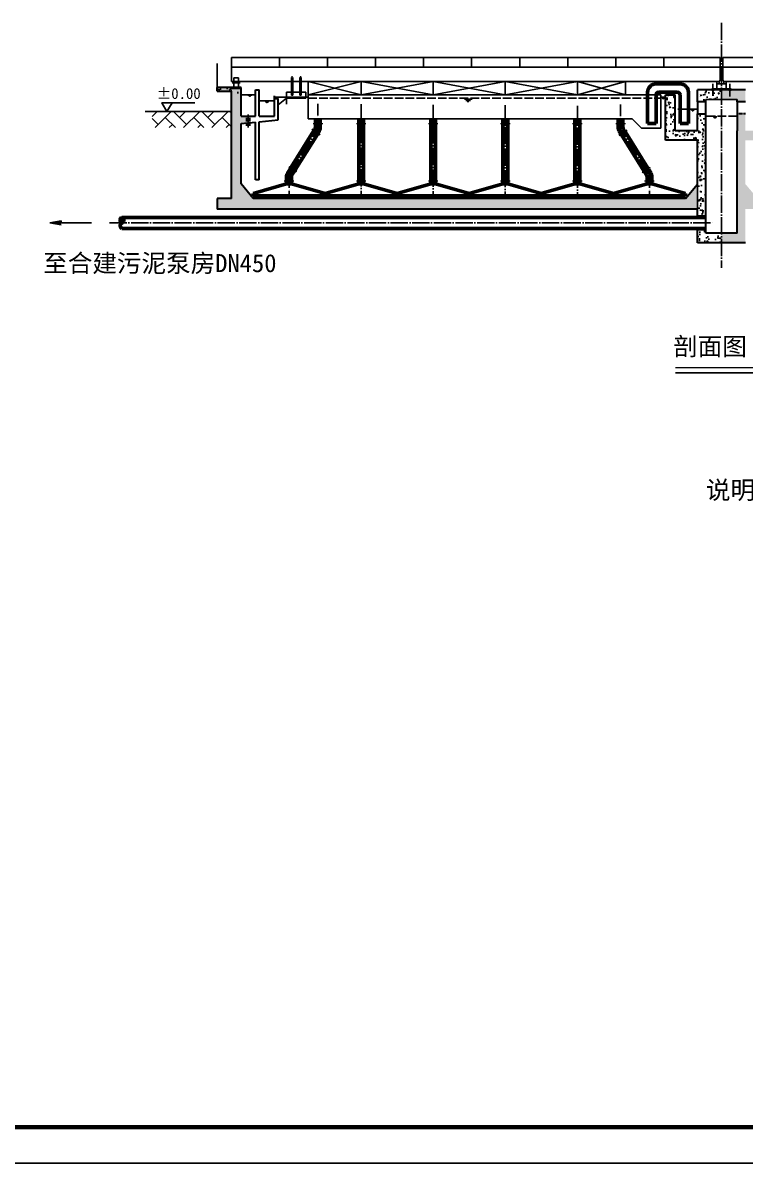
# Model space of a CAD drawing. Header units: millimetres. Extents: x 86531 to 531544, y 38321 to 278850.
# Drawn here: x 147402 to 177472, y 54923 to 102436 of the extents above; entities that cross this region are included whole.
import ezdxf

# ---------------------------------------------------------------- set-up
doc = ezdxf.new("R2010")
doc.units = ezdxf.units.MM
doc.linetypes.add('ACAD_ISO02W100', pattern=[15, 12, -3])
doc.linetypes.add('ACAD_ISO04W100', pattern=[30, 24, -3, 0, -3])
for name, color, linetype, lineweight in [('tukuang', 7, 'Continuous', 60), ('墙体', 7, 'Continuous', 30), ('墙体虚线', 7, 'ACAD_ISO02W100', 30), ('管线', 3, 'Continuous', 50), ('管线虚线', 3, 'ACAD_ISO02W100', 50)]:
    doc.layers.add(name, color=color, linetype=linetype, lineweight=lineweight)
for name, color, linetype in [('中心线', 1, 'ACAD_ISO04W100'), ('细实线', 7, 'Continuous'), ('虚线', 5, 'ACAD_ISO02W100'), ('辅助线', 5, 'Continuous')]:
    doc.layers.add(name, color=color, linetype=linetype)
doc.styles.get("Standard").update_dxf_attribs({"font": 'txt', "bigfont": 'gbcbig.shx'})
pattern_1 = [(130, (257360.36, 68871.7), (-546.554, -47.8173), [57.15, -628.65]), (185, (257360.36, 68871.7), (105.7285, 573.17), [45.72, -502.92]), (79.549, (257314.8, 68867.7), (-440.8275, 525.35), [48.57, -534.27]), (133.8158, (257360.36, 69024.1), (-813.237, -126.127), [85.725, -942.975]), (83.3644, (257292.6, 69013.6), (-712.2127, 742.2767), [72.855, -801.405]), (188.816, (257360.4, 69024.1), (-712.214, 742.2754), [68.58, -754.38]), (159, (257284.16, 68986), (-454.8446, -306.7966), [57.15, -628.65]), (214, (257284.16, 68986), (-185.406, 552.564), [45.72, -502.92]), (108.5486, (257246.26, 68960.43), (-640.2495, 245.7686), [48.57, -534.27]), (142.5, (257360.36, 68871.7), (-9.2658, 253.6651), [0, -496.824, 0, -510.54, 0, -504.825]), (172.5, (257360.36, 68871.7), (-200.459, 300.5417), [0, -291.084, 0, -485.394, 0, -192.405]), (212.5, (257530.29, 68871.7), (-406.7718, -17.18623), [0, -190.5, 0, -594.36, 0, -788.67]), (222.5, (257606.5, 68871.7), (-444.3875, 76.2795), [0, -247.65, 0, -394.716, 0, -560.07])]
pattern_2 = [(50, (40548.95, 89370.1), (546.554, -47.8173), [57.15, -628.65]), (355, (40548.95, 89370.1), (-105.7285, 573.17), [45.72, -502.92]), (100.451, (40594.5, 89366.1), (440.8275, 525.35), [48.57, -534.27]), (46.1842, (40548.95, 89522.5), (813.237, -126.127), [85.725, -942.975]), (96.6356, (40616.7, 89512), (712.2127, 742.2767), [72.855, -801.405]), (351.184, (40548.95, 89522.5), (712.214, 742.2754), [68.58, -754.38]), (21, (40625.15, 89484.4), (454.8446, -306.7966), [57.15, -628.65]), (326, (40625.15, 89484.4), (185.406, 552.5639), [45.72, -502.92]), (71.4514, (40663.06, 89458.84), (640.2495, 245.7686), [48.57, -534.27]), (37.5, (40548.95, 89370.1), (9.2658, 253.66512), [0, -496.824, 0, -510.54, 0, -504.825]), (7.5, (40548.95, 89370.1), (200.459, 300.54172), [0, -291.084, 0, -485.394, 0, -192.405]), (327.5, (40379.03, 89370.1), (406.77179, -17.18623), [0, -190.5, 0, -594.36, 0, -788.67]), (317.5, (40302.83, 89370.1), (444.38754, 76.2795), [0, -247.65, 0, -394.716, 0, -560.07])]

msp = doc.modelspace()

# ---------------------------------------------------------------- hatches: boundary and pattern name
h = msp.add_hatch()
h.set_pattern_fill('AR-CONC', color=256, scale=3, style=0)
h.set_pattern_definition(pattern_2)
h.paths.add_polyline_path([(175835.23077, 98641.69514), (175485.23077, 98641.69514), (175485.23077, 97941.69514), (174560.23077, 97941.69514), (174560.23077, 99441.69514), (174160.23077, 99441.69514), (174160.23077, 97541.69514), (175485.23077, 97541.69514), (175485.23077, 95712.55704), (175485.23077, 94671.69514), (175485.23077, 94346.69514), (175835.23077, 94346.69514)])
h.paths.add_polyline_path([(175835.23077, 99241.69514), (176485.23077, 99241.69514), (176485.23077, 99641.69514), (176180.23077, 99641.69514), (176180.23077, 99626.69514), (176080.23077, 99626.69514), (176080.23077, 99641.69514), (175485.23077, 99641.69514), (175485.23077, 99141.69514), (175835.23077, 99141.69514)])
h.paths.add_polyline_path([(175485.23077, 93271.69514), (176485.23077, 93271.69514), (176485.23077, 93671.69514), (175835.23077, 93671.69514), (175835.23077, 93846.69514), (175485.23077, 93846.69514)])
h = msp.add_hatch()
h.set_pattern_fill('AR-CONC', color=256, scale=3, style=0)
h.set_pattern_definition(pattern_2)
h.paths.add_polyline_path([(177485.23077, 95712.55704), (177485.23077, 97541.69514), (178810.23077, 97541.69514), (178810.23077, 99441.69514), (178410.23077, 99441.69514), (178410.23077, 97941.69514), (177485.23077, 97941.69514), (177485.23077, 98641.69514), (177135.23077, 98641.69514), (177135.23077, 97941.69514), (177135.23077, 93671.69514), (176485.23077, 93671.69514), (176485.23077, 93271.69514), (177485.23077, 93271.69514), (177485.23077, 94671.69514), (197485.23077, 94671.69514), (197485.23077, 95121.69514), (196885.23077, 95121.69514), (196885.23077, 95871.69514), (198635.23077, 95871.69514), (198635.23077, 98741.69514), (198385.23077, 98741.69514), (198385.23077, 96121.69514), (196885.23077, 96121.69514), (196885.23077, 96564.05087), (196485.23077, 96797.03685), (196485.23077, 95721.66612), (195985.23077, 95121.69514), (177985.23077, 95121.69514)])
h.paths.add_polyline_path([(177485.23077, 99641.69514), (176890.23077, 99641.69514), (176890.23077, 99626.69514), (176790.23077, 99626.69514), (176790.23077, 99641.69514), (176485.23077, 99641.69514), (176485.23077, 99241.69514), (177135.23077, 99241.69514), (177135.23077, 99141.69514), (177485.23077, 99141.69514)])
h.paths.add_polyline_path([(196885.23077, 99641.69514), (197485.23077, 99641.69514), (197485.23077, 99741.69514), (196885.23077, 99741.69514), (196885.23077, 99711.69514), (196485.23077, 99711.69514), (196485.23077, 98541.69514), (196210.23077, 98541.69514), (196210.23077, 98268.30804), (196485.23077, 98241.69514), (196485.23077, 97086.35343), (196733.58614, 96941.69514), (196885.23077, 96941.69514)])
h.paths.add_polyline_path([(196885.23077, 99741.69514), (196485.23077, 99741.69514), (196485.23077, 99711.69514), (196885.23077, 99711.69514)])
h.paths.add_polyline_path([(196160.23077, 98541.69514), (195885.23077, 98541.69514), (195885.23077, 99641.69514), (195735.23077, 99641.69514), (195735.23077, 98541.69514), (195085.23077, 98541.69514), (195085.23077, 99281.69514), (194935.23077, 99281.69514), (194935.23077, 98391.69514), (195735.23077, 98314.27579), (195735.23077, 97494.27047), (195885.23077, 97406.90074), (195885.23077, 98299.75966), (196160.23077, 98273.14675)])
h.paths.add_polyline_path([(195885.23077, 96941.69514), (195735.23077, 96941.69514), (195735.23077, 95891.69514), (195885.23077, 95891.69514)], flags=17)
h.paths.add_polyline_path([(195885.23077, 97175.44747), (195735.23077, 97262.81721), (195735.23077, 96941.69514), (195885.23077, 96941.69514)], flags=17)
h = msp.add_hatch()
h.set_pattern_fill('AR-HBONE', color=256, scale=104.47541, style=0)
h.set_pattern_definition([(45, (146831.46, 48847.74), (5e-14, 591.002), [1253.705, -417.902]), (135, (147126.96, 49143.24), (5e-14, 591.002), [1253.705, -417.902])])
h.paths.add_polyline_path([(156086.06549, 98728.1959), (152783.26105, 98728.1959), (152783.26105, 98068.67714), (156086.06549, 98068.67714)])
at = {"layer": '墙体'}
h = msp.add_hatch(dxfattribs=at)
h.set_pattern_fill('AR-CONC', color=256, scale=3, style=0)
h.set_pattern_definition(pattern_1)
h.paths.add_polyline_path([(155485.23077, 99741.69514), (156085.23077, 99741.69514), (156085.23077, 99711.69514), (156485.23077, 99711.69514), (156485.23077, 99471.69514), (156085.23077, 99471.69514), (156085.23077, 99591.69514), (155485.23077, 99591.69514)])
at = {"layer": '墙体', "lineweight": -3}
h = msp.add_hatch(dxfattribs=at)
h.set_pattern_fill('AR-CONC', color=256, scale=3, style=0)
h.set_pattern_definition([(130, (257360.36, 89370.1), (-546.554, -47.8173), [57.15, -628.65]), (185, (257360.36, 89370.1), (105.7285, 573.17), [45.72, -502.92]), (79.549, (257314.8, 89366.1), (-440.8275, 525.35), [48.57, -534.27]), (133.8158, (257360.36, 89522.5), (-813.237, -126.127), [85.725, -942.975]), (83.3644, (257292.6, 89512), (-712.213, 742.2767), [72.855, -801.405]), (188.816, (257360.4, 89522.5), (-712.214, 742.2754), [68.58, -754.38]), (159, (257284.16, 89484.4), (-454.8446, -306.7966), [57.15, -628.65]), (214, (257284.16, 89484.4), (-185.406, 552.564), [45.72, -502.92]), (108.5486, (257246.26, 89458.84), (-640.2495, 245.7686), [48.57, -534.27]), (142.5, (257360.36, 89370.1), (-9.2658, 253.6651), [0, -496.824, 0, -510.54, 0, -504.825]), (172.5, (257360.36, 89370.1), (-200.459, 300.5417), [0, -291.084, 0, -485.394, 0, -192.405]), (212.5, (257530.29, 89370.1), (-406.7718, -17.18623), [0, -190.5, 0, -594.36, 0, -788.67]), (222.5, (257606.5, 89370.1), (-444.3875, 76.2795), [0, -247.65, 0, -394.716, 0, -560.07])])
h.paths.add_polyline_path([(155485.23077, 95121.69514), (156085.23077, 95121.69514), (156085.23077, 99591.69514), (155485.23077, 99591.69514), (155485.23077, 99741.69514), (156085.23077, 99741.69514), (156085.23077, 99711.69514), (156485.23077, 99711.69514), (156485.23077, 98541.69514), (156760.23077, 98541.69514), (156760.23077, 98268.30804), (156485.23077, 98241.69514), (156485.23077, 95721.66612), (156985.23077, 95121.69514), (174985.23077, 95121.69514), (175485.23077, 95712.55704), (175485.23077, 94671.69514), (155485.23077, 94671.69514)])
at = {"layer": '墙体'}
h = msp.add_hatch(dxfattribs=at)
h.set_pattern_fill('AR-CONC', color=256, scale=3, style=0)
h.set_pattern_definition(pattern_1)
h.paths.add_polyline_path([(156085.23077, 99741.69514), (156485.23077, 99741.69514), (156485.23077, 99711.69514), (156085.23077, 99711.69514)])

# ---------------------------------------------------------------- linework, layer by layer
for p, q in [((155485.23077, 99741.69514), (155485.23077, 100741.69514)), ((176435.23077, 100991.69514), (176435.23077, 100041.69514)), ((176535.23077, 100991.69514), (176535.23077, 100041.69514)), ((158585.23077, 99416.69514), (158585.23077, 99991.69514)), ((158635.23077, 99416.69514), (158635.23077, 99991.69514)), ((158935.23077, 99416.69514), (158935.23077, 99991.69514)), ((158985.23077, 99416.69514), (158985.23077, 99991.69514)), ((159285.23077, 98441.69514), (159285.23077, 99991.69514)), ((156485.23077, 99441.69514), (157085.23077, 99441.69514)), ((156769.18961, 99418.71042), (156930.20861, 99418.71042)), ((156803.69368, 99395.72563), (156900.30501, 99395.72563)), ((156835.89746, 99372.74091), (156872.70183, 99372.74091)), ((157885.23077, 99341.69514), (159285.23077, 99341.69514)), ((159185.23077, 99541.69514), (158385.23077, 99541.69514)), ((158385.23077, 99541.69514), (158385.23077, 99291.69514)), ((158385.23077, 99541.69514), (158385.23077, 99041.69514)), ((158635.23077, 99416.69514), (158585.23077, 99416.69514)), ((158985.23077, 99416.69514), (158935.23077, 99416.69514)), ((159185.23077, 99291.69514), (159185.23077, 99541.69514)), ((173960.23077, 99441.69514), (159285.23077, 99441.69514)), ((173960.23077, 98041.69514), (173960.23077, 99441.69514)), ((173960.23077, 99341.69514), (174160.23077, 99341.69514)), ((174144.38404, 99318.71042), (173983.36504, 99318.71042)), ((153612.44071, 99104.50693), (154558.59274, 99104.50693)), ((157235.23077, 99181.69514), (157885.23077, 99181.69514)), ((157644.38404, 99158.71042), (157483.36504, 99158.71042)), ((157609.87997, 99135.72563), (157513.26864, 99135.72563)), ((157577.67619, 99112.74091), (157540.87182, 99112.74091)), ((158385.23077, 99291.69514), (158035.23077, 99016.69514)), ((158385.23077, 99291.69514), (159185.23077, 99291.69514)), ((166106.63695, 99251.54455), (165784.59895, 99251.54455)), ((166037.62881, 99205.57497), (165844.40615, 99205.57497)), ((165973.22126, 99159.60553), (165899.61252, 99159.60553)), ((174109.87997, 99295.72563), (174013.26864, 99295.72563)), ((174077.67619, 99272.74091), (174040.87182, 99272.74091)), ((175835.23077, 99241.69514), (177135.23077, 99241.69514)), ((156085.23077, 98741.69514), (152499.01603, 98741.69514)), ((172765.98239, 98441.69514), (159285.23077, 98441.69514)), ((173160.23077, 98041.69514), (172765.98239, 98441.69514)), ((175374.10157, 98818.71042), (175213.08257, 98818.71042)), ((175339.5975, 98795.72563), (175242.98617, 98795.72563)), ((175307.39372, 98772.74091), (175270.58935, 98772.74091)), ((176298.303, 98518.71042), (176137.28399, 98518.71042)), ((176263.79892, 98495.72563), (176167.1876, 98495.72563)), ((176231.59515, 98472.74091), (176194.79078, 98472.74091)), ((173960.23077, 98041.69514), (173160.23077, 98041.69514)), ((175485.23077, 95712.55704), (175485.23077, 94671.69514)), ((179284.3924, 87847.13588), (174569.8327, 87847.13588)), ((212680.83931, 54922.57229), (86530.83931, 54922.57229))]:
    msp.add_line(p, q)
at = {"lineweight": -3}
msp.add_line((196885.23077, 99991.69514), (176585.23077, 99991.69514), dxfattribs=at)
at = {"const_width": 10}
for points in [[(158605.23077, 99511.69514, 1), (158615.23077, 99511.69514, 1)], [(158605.23077, 99451.69514, 1), (158615.23077, 99451.69514, 1)], [(158955.23077, 99511.69514, 1), (158965.23077, 99511.69514, 1)], [(158955.23077, 99451.69514, 1), (158965.23077, 99451.69514, 1)]]:
    msp.add_lwpolyline(points, format="xyb", close=True, dxfattribs=at)
msp.add_lwpolyline([(153402.97122, 98741.69514), (153612.44071, 99104.50693), (153193.50174, 99104.50693)], close=True)
at = {"const_width": 52.2377}
msp.add_lwpolyline([(179284.3924, 88063.35446), (174569.8327, 88063.35446)], dxfattribs=at)
at = {"layer": 'Defpoints'}
for p, q in [((159285.23077, 99991.69514), (161485.23077, 99441.69514)), ((159285.23077, 99441.69514), (161485.23077, 99991.69514)), ((161485.23077, 99991.69514), (161485.23077, 99441.69514)), ((161485.23077, 99441.69514), (164485.23077, 99991.69514)), ((161485.23077, 99991.69514), (164485.23077, 99441.69514)), ((164485.23077, 99991.69514), (164485.23077, 99441.69514)), ((164485.23077, 99991.69514), (167485.23077, 99441.69514)), ((164485.23077, 99441.69514), (167485.23077, 99991.69514)), ((167485.23077, 99991.69514), (167485.23077, 99441.69514)), ((167485.23077, 99441.69514), (170485.23077, 99991.69514)), ((167485.23077, 99991.69514), (170485.23077, 99441.69514)), ((170485.23077, 99991.69514), (170485.23077, 99441.69514)), ((170485.23077, 99991.69514), (172485.23077, 99441.69514)), ((170485.23077, 99441.69514), (172485.23077, 99991.69514)), ((172485.23077, 99991.69514), (172485.23077, 99441.69514))]:
    msp.add_line(p, q, dxfattribs=at)
at = {"layer": 'tukuang'}
msp.add_line((211180.83931, 56422.57229), (90280.83931, 56422.57229), dxfattribs=at)
at = {"layer": '中心线', "ltscale": 30}
for p, q in [((176485.23077, 102436.02575), (176485.23077, 92232.47838)), ((161485.23077, 99039.68663), (161485.23077, 95121.69514)), ((164485.23077, 99024.58763), (164485.23077, 95121.69514)), ((167485.23077, 99002.39637), (167485.23077, 95121.69514)), ((170485.23077, 98978.66067), (170485.23077, 95121.69514)), ((158515.63111, 96141.65606), (159654.83043, 97964.37498)), ((173454.83043, 96141.65606), (172315.63111, 97964.37498)), ((151009.61824, 94096.69514), (176128.41388, 94096.69514))]:
    msp.add_line(p, q, dxfattribs=at)
at = {"layer": '中心线', "ltscale": 10}
for p, q in [((156113.41912, 99941.69514), (156446.19637, 99941.69514)), ((176130.23077, 99893.25312), (176130.23077, 99400.14553)), ((176840.23077, 99893.25312), (176840.23077, 99368.12563)), ((156785.23077, 98614.83903), (156785.23077, 98073.97629))]:
    msp.add_line(p, q, dxfattribs=at)
at = {"layer": '中心线'}
msp.add_line((158985.23077, 99416.69514), (158985.23077, 99416.69514), dxfattribs=at)
at = {"layer": '中心线', "ltscale": 20}
for p, q in [((159685.23077, 99060.3944), (159685.23077, 98070.37476)), ((172285.23077, 99026.35561), (172285.23077, 98070.37476)), ((158485.23077, 96035.65627), (158485.23077, 95121.69514)), ((173485.23077, 96035.65627), (173485.23077, 95121.69514))]:
    msp.add_line(p, q, dxfattribs=at)
at = {"layer": '中心线', "ltscale": 10}
for centre, start, end in [((159485.23077, 98070.37476), 327.994616792, 0), ((172485.23077, 98070.37476), 180, 212.005383208), ((158685.23077, 96035.65627), 147.994616792, 180), ((173285.23077, 96035.65627), 0, 32.005383208)]:
    msp.add_arc(centre, 200, start, end, dxfattribs=at)
at = {"layer": '墙体', "lineweight": -3}
for p, q in [((176435.23077, 100991.69514), (156085.23077, 100991.69514)), ((156085.23077, 99991.69514), (156085.23077, 100991.69514)), ((158085.23077, 100591.69514), (158085.23077, 100991.69514)), ((160085.23077, 100591.69514), (160085.23077, 100991.69514)), ((162085.23077, 100591.69514), (162085.23077, 100991.69514)), ((164085.23077, 100591.69514), (164085.23077, 100991.69514)), ((166085.23077, 100591.69514), (166085.23077, 100991.69514)), ((166085.23077, 100591.69514), (166085.23077, 100991.69514)), ((168085.23077, 100591.69514), (168085.23077, 100991.69514)), ((170085.23077, 100591.69514), (170085.23077, 100991.69514)), ((172085.23077, 100591.69514), (172085.23077, 100991.69514)), ((174085.23077, 100591.69514), (174085.23077, 100991.69514)), ((196885.23077, 100991.69514), (176535.23077, 100991.69514)), ((176435.23077, 100591.69514), (156085.23077, 100591.69514)), ((196885.23077, 100591.69514), (176535.23077, 100591.69514)), ((176385.23077, 99991.69514), (156085.23077, 99991.69514)), ((176285.23077, 99991.69514), (176285.23077, 99641.69514)), ((176685.23077, 99891.69514), (176285.23077, 99891.69514)), ((176385.23077, 99991.69514), (176435.23077, 100041.69514)), ((176385.23077, 99991.69514), (176385.23077, 99891.69514)), ((176535.23077, 100041.69514), (176585.23077, 99991.69514)), ((176585.23077, 99991.69514), (176585.23077, 99891.69514)), ((176685.23077, 99991.69514), (176685.23077, 99641.69514)), ((176080.23077, 99691.69514), (176080.23077, 99626.69514)), ((176890.23077, 99691.69514), (176080.23077, 99691.69514)), ((176180.23077, 99626.69514), (176080.23077, 99626.69514)), ((176180.23077, 99641.69514), (176180.23077, 99626.69514)), ((176790.23077, 99641.69514), (176790.23077, 99626.69514)), ((176890.23077, 99626.69514), (176790.23077, 99626.69514)), ((176890.23077, 99691.69514), (176890.23077, 99626.69514))]:
    msp.add_line(p, q, dxfattribs=at)
at = {"layer": '墙体'}
for p, q in [((155485.23077, 99591.69514), (155485.23077, 99741.69514)), ((156485.23077, 99741.69514), (155485.23077, 99741.69514)), ((155485.23077, 99591.69514), (156085.23077, 99591.69514)), ((156085.23077, 99711.69514), (156085.23077, 99741.69514)), ((156085.23077, 99711.69514), (156485.23077, 99711.69514)), ((156085.23077, 95121.69514), (156085.23077, 99591.69514)), ((156485.23077, 98541.69514), (156485.23077, 99741.69514)), ((157085.23077, 99641.69514), (157235.23077, 99641.69514)), ((157085.23077, 98541.69514), (157085.23077, 99641.69514)), ((157235.23077, 98541.69514), (157235.23077, 99641.69514)), ((157885.23077, 98541.69514), (157885.23077, 99387.69514)), ((174160.23077, 99441.69514), (174560.23077, 99441.69514)), ((174160.23077, 97541.69514), (174160.23077, 99441.69514)), ((174560.23077, 97941.69514), (174560.23077, 99441.69514)), ((175485.23077, 99141.69514), (175485.23077, 99641.69514)), ((177485.23077, 99641.69514), (175485.23077, 99641.69514)), ((157885.23077, 99281.69514), (158035.23077, 99281.69514)), ((158035.23077, 98391.69514), (158035.23077, 99281.69514)), ((175835.23077, 99141.69514), (175485.23077, 99141.69514)), ((175485.23077, 99141.69514), (175485.23077, 98641.69514)), ((175835.23077, 99141.69514), (175835.23077, 99241.69514)), ((175835.23077, 98641.69514), (175835.23077, 99141.69514)), ((177135.23077, 99141.69514), (177135.23077, 99241.69514)), ((177485.23077, 99141.69514), (177135.23077, 99141.69514)), ((177135.23077, 99141.69514), (177135.23077, 98641.69514)), ((156485.23077, 98541.69514), (157085.23077, 98541.69514)), ((157235.23077, 98541.69514), (157885.23077, 98541.69514)), ((157235.23077, 98314.27579), (158035.23077, 98391.69514)), ((175485.23077, 97941.69514), (175485.23077, 98641.69514)), ((175485.23077, 98641.69514), (175835.23077, 98641.69514)), ((175835.23077, 93671.69514), (175835.23077, 98641.69514)), ((177135.23077, 98641.69514), (177135.23077, 97941.69514)), ((156485.23077, 98241.69514), (156760.23077, 98268.30804)), ((156485.23077, 95721.66612), (156485.23077, 98241.69514)), ((156810.23077, 98273.14675), (157085.23077, 98299.75966)), ((157085.23077, 95891.69514), (157085.23077, 98299.75966)), ((157235.23077, 95891.69514), (157235.23077, 98314.27579)), ((175485.23077, 97941.69514), (174560.23077, 97941.69514)), ((177135.23077, 93671.69514), (177135.23077, 97941.69514)), ((175485.23077, 97541.69514), (174160.23077, 97541.69514)), ((175485.23077, 95712.55704), (175485.23077, 97541.69514)), ((156985.23077, 95121.69514), (156485.23077, 95721.66612)), ((157235.23077, 95891.69514), (157085.23077, 95891.69514)), ((174985.23077, 95121.69514), (175485.23077, 95712.55704)), ((156085.23077, 95121.69514), (155485.23077, 95121.69514)), ((155485.23077, 95121.69514), (155485.23077, 94671.69514)), ((174985.23077, 95121.69514), (156985.23077, 95121.69514)), ((175485.23077, 94671.69514), (155485.23077, 94671.69514)), ((175485.23077, 94321.69514), (175485.23077, 94671.69514)), ((175485.23077, 93271.69514), (175485.23077, 93871.69514)), ((177135.23077, 93671.69514), (175835.23077, 93671.69514)), ((177485.23077, 93271.69514), (175485.23077, 93271.69514))]:
    msp.add_line(p, q, dxfattribs=at)
at = {"layer": '墙体虚线'}
msp.add_line((177485.23077, 98641.69514), (177135.23077, 98641.69514), dxfattribs=at)
at = {"layer": '管线'}
for p, q in [((173760.23077, 99891.69514), (174760.23077, 99891.69514)), ((173410.23077, 98241.69514), (173410.23077, 99541.69514)), ((173760.23077, 98241.69514), (173760.23077, 99441.69514)), ((173860.23077, 99541.69514), (174660.23077, 99541.69514)), ((174760.23077, 98241.69514), (174760.23077, 99441.69514)), ((175110.23077, 98241.69514), (175110.23077, 99541.69514)), ((159585.23077, 98441.69514), (159585.23077, 98256.03495)), ((159785.23077, 98441.69514), (159785.23077, 98256.03495)), ((161385.23077, 98441.69514), (161385.23077, 98256.03495)), ((161585.23077, 98441.69514), (161585.23077, 98256.03495)), ((164385.23077, 98441.69514), (164385.23077, 98256.03495)), ((164585.23077, 98441.69514), (164585.23077, 98256.03495)), ((167385.23077, 98441.69514), (167385.23077, 98256.03495)), ((167585.23077, 98441.69514), (167585.23077, 98256.03495)), ((170385.23077, 98441.69514), (170385.23077, 98256.03495)), ((170585.23077, 98441.69514), (170585.23077, 98256.03495)), ((172185.23077, 98441.69514), (172185.23077, 98256.03495)), ((172385.23077, 98441.69514), (172385.23077, 98256.03495)), ((156760.23077, 98268.30804), (156760.23077, 98141.69514)), ((156760.23077, 98141.69514), (156810.23077, 98141.69514)), ((156810.23077, 98273.14675), (156810.23077, 98141.69514)), ((158570.07848, 96417.45148), (159506.01511, 97914.9501)), ((159512.14385, 97981.88379), (159480.33066, 97931.01218)), ((159480.33066, 97931.01218), (159701.24512, 97792.86062)), ((159496.23726, 97956.44799), (159717.15171, 97818.29643)), ((159512.14385, 97981.88379), (159733.0583, 97843.73223)), ((159537.81505, 97965.83), (159554.83043, 97993.0546)), ((159555.23077, 98256.03495), (159815.23077, 98256.03495)), ((159555.23077, 98256.03495), (159555.23077, 98216.03495)), ((159555.23077, 98236.03495), (159815.23077, 98236.03495)), ((159555.23077, 98216.03495), (159815.23077, 98216.03495)), ((159585.23077, 98216.03495), (159585.23077, 98099.05439)), ((159707.86734, 97859.48571), (159754.80281, 97934.53896)), ((159785.23077, 98216.03495), (159785.23077, 98040.58292)), ((159815.23077, 98256.03495), (159815.23077, 98216.03495)), ((161615.23077, 98256.03495), (161355.23077, 98256.03495)), ((161355.23077, 98256.03495), (161355.23077, 98216.03495)), ((161615.23077, 98236.03495), (161355.23077, 98236.03495)), ((161615.23077, 98216.03495), (161355.23077, 98216.03495)), ((161385.23077, 98216.03495), (161385.23077, 95861.69514)), ((161585.23077, 98216.03495), (161585.23077, 95861.69514)), ((161615.23077, 98256.03495), (161615.23077, 98216.03495)), ((164615.23077, 98256.03495), (164355.23077, 98256.03495)), ((164355.23077, 98256.03495), (164355.23077, 98216.03495)), ((164615.23077, 98236.03495), (164355.23077, 98236.03495)), ((164615.23077, 98216.03495), (164355.23077, 98216.03495)), ((164385.23077, 98216.03495), (164385.23077, 95861.69514)), ((164585.23077, 98216.03495), (164585.23077, 95861.69514)), ((164615.23077, 98256.03495), (164615.23077, 98216.03495)), ((167615.23077, 98256.03495), (167355.23077, 98256.03495)), ((167355.23077, 98256.03495), (167355.23077, 98216.03495)), ((167615.23077, 98236.03495), (167355.23077, 98236.03495)), ((167615.23077, 98216.03495), (167355.23077, 98216.03495)), ((167385.23077, 98216.03495), (167385.23077, 95861.69514)), ((167585.23077, 98216.03495), (167585.23077, 95861.69514)), ((167615.23077, 98256.03495), (167615.23077, 98216.03495)), ((170615.23077, 98256.03495), (170355.23077, 98256.03495)), ((170355.23077, 98256.03495), (170355.23077, 98216.03495)), ((170615.23077, 98236.03495), (170355.23077, 98236.03495)), ((170615.23077, 98216.03495), (170355.23077, 98216.03495)), ((170385.23077, 98216.03495), (170385.23077, 95861.69514)), ((170585.23077, 98216.03495), (170585.23077, 95861.69514)), ((170615.23077, 98256.03495), (170615.23077, 98216.03495)), ((172415.23077, 98256.03495), (172155.23077, 98256.03495)), ((172155.23077, 98256.03495), (172155.23077, 98216.03495)), ((172415.23077, 98236.03495), (172155.23077, 98236.03495)), ((172415.23077, 98216.03495), (172155.23077, 98216.03495)), ((172185.23077, 98216.03495), (172185.23077, 98040.58292)), ((172285.28665, 97823.19882), (172215.65872, 97934.53896)), ((172480.76529, 97945.44379), (172259.85084, 97807.29223)), ((172496.67189, 97920.00798), (172275.75743, 97781.85642)), ((172512.57848, 97894.57217), (172291.66403, 97756.42061)), ((172385.23077, 98216.03495), (172385.23077, 98099.05439)), ((172415.23077, 98256.03495), (172415.23077, 98216.03495)), ((172455.32949, 97929.53719), (172415.63111, 97993.0546)), ((172480.76529, 97945.44379), (172512.57848, 97894.57217)), ((173423.05664, 96381.17374), (172487.12942, 97878.65729)), ((173410.23077, 98241.69514), (173760.23077, 98241.69514)), ((174760.23077, 98241.69514), (175110.23077, 98241.69514)), ((158739.78281, 96311.44773), (159676.05415, 97808.6141)), ((159733.0583, 97843.73223), (159701.24512, 97792.86062)), ((172259.85084, 97807.29223), (172291.66403, 97756.42061)), ((173253.36176, 96275.1759), (172317.09983, 97772.32721)), ((158385.23077, 95861.69514), (158385.23077, 96064.3359)), ((158415.63111, 96170.33568), (158538.27854, 96366.57158)), ((158512.61224, 96382.60373), (158544.39892, 96433.49191)), ((158512.61224, 96382.60373), (158733.59863, 96244.56726)), ((158528.50558, 96408.04782), (158749.49197, 96270.01135)), ((158544.39892, 96433.49191), (158765.38531, 96295.45544)), ((158585.23077, 95861.69514), (158585.23077, 96006.92028)), ((158615.65872, 96112.96424), (158707.96962, 96260.57611)), ((158733.59863, 96244.56726), (158765.38531, 96295.45544)), ((173448.51399, 96397.07536), (173227.5276, 96259.0389)), ((173259.31428, 96208.15072), (173227.5276, 96259.0389)), ((173464.40733, 96371.63127), (173243.42094, 96233.59481)), ((173480.30067, 96346.18718), (173259.31428, 96208.15072)), ((173354.80281, 96112.96424), (173285.17496, 96224.30428)), ((173385.23077, 95861.69514), (173385.23077, 96006.92028)), ((173480.30067, 96346.18718), (173448.51399, 96397.07536)), ((173554.83043, 96170.33568), (173454.85658, 96330.29384)), ((173585.23077, 95861.69514), (173585.23077, 96064.3359)), ((156985.23077, 95321.69514), (158385.23077, 95721.69514)), ((158355.23077, 95861.69514), (158615.23077, 95861.69514)), ((158355.23077, 95861.69514), (158355.23077, 95821.69514)), ((158355.23077, 95841.69514), (158615.23077, 95841.69514)), ((158355.23077, 95821.69514), (158615.23077, 95821.69514)), ((158385.23077, 95721.69514), (158385.23077, 95821.69514)), ((158385.23077, 95721.69514), (158585.23077, 95721.69514)), ((158585.23077, 95721.69514), (158585.23077, 95821.69514)), ((158585.23077, 95721.69514), (159985.23077, 95321.69514)), ((158615.23077, 95861.69514), (158615.23077, 95821.69514)), ((159985.23077, 95321.69514), (161385.23077, 95721.69514)), ((161615.23077, 95861.69514), (161355.23077, 95861.69514)), ((161355.23077, 95861.69514), (161355.23077, 95821.69514)), ((161615.23077, 95841.69514), (161355.23077, 95841.69514)), ((161615.23077, 95821.69514), (161355.23077, 95821.69514)), ((161385.23077, 95821.69514), (161385.23077, 95721.69514)), ((161385.23077, 95721.69514), (161585.23077, 95721.69514)), ((161585.23077, 95821.69514), (161585.23077, 95721.69514)), ((161585.23077, 95721.69514), (162985.23077, 95321.69514)), ((161615.23077, 95861.69514), (161615.23077, 95821.69514)), ((162985.23077, 95321.69514), (164385.23077, 95721.69514)), ((164615.23077, 95861.69514), (164355.23077, 95861.69514)), ((164355.23077, 95861.69514), (164355.23077, 95821.69514)), ((164615.23077, 95841.69514), (164355.23077, 95841.69514)), ((164615.23077, 95821.69514), (164355.23077, 95821.69514)), ((164385.23077, 95821.69514), (164385.23077, 95721.69514)), ((164385.23077, 95721.69514), (164585.23077, 95721.69514)), ((164585.23077, 95821.69514), (164585.23077, 95721.69514)), ((164585.23077, 95721.69514), (165985.23077, 95321.69514)), ((164615.23077, 95861.69514), (164615.23077, 95821.69514)), ((165985.23077, 95321.69514), (167385.23077, 95721.69514)), ((167615.23077, 95861.69514), (167355.23077, 95861.69514)), ((167355.23077, 95861.69514), (167355.23077, 95821.69514)), ((167615.23077, 95841.69514), (167355.23077, 95841.69514)), ((167615.23077, 95821.69514), (167355.23077, 95821.69514)), ((167385.23077, 95821.69514), (167385.23077, 95721.69514)), ((167385.23077, 95721.69514), (167585.23077, 95721.69514)), ((167585.23077, 95821.69514), (167585.23077, 95721.69514)), ((167585.23077, 95721.69514), (168985.23077, 95321.69514)), ((167615.23077, 95861.69514), (167615.23077, 95821.69514)), ((168985.23077, 95321.69514), (170385.23077, 95721.69514)), ((170615.23077, 95861.69514), (170355.23077, 95861.69514)), ((170355.23077, 95861.69514), (170355.23077, 95821.69514)), ((170615.23077, 95841.69514), (170355.23077, 95841.69514)), ((170615.23077, 95821.69514), (170355.23077, 95821.69514)), ((170385.23077, 95821.69514), (170385.23077, 95721.69514)), ((170385.23077, 95721.69514), (170585.23077, 95721.69514)), ((170585.23077, 95821.69514), (170585.23077, 95721.69514)), ((170585.23077, 95721.69514), (171985.23077, 95321.69514)), ((170615.23077, 95861.69514), (170615.23077, 95821.69514)), ((171985.23077, 95321.69514), (173385.23077, 95721.69514)), ((173615.23077, 95861.69514), (173355.23077, 95861.69514)), ((173355.23077, 95861.69514), (173355.23077, 95821.69514)), ((173615.23077, 95841.69514), (173355.23077, 95841.69514)), ((173615.23077, 95821.69514), (173355.23077, 95821.69514)), ((173385.23077, 95721.69514), (173385.23077, 95821.69514)), ((173385.23077, 95721.69514), (173585.23077, 95721.69514)), ((173585.23077, 95721.69514), (173585.23077, 95821.69514)), ((173585.23077, 95721.69514), (174985.23077, 95321.69514)), ((173615.23077, 95861.69514), (173615.23077, 95821.69514)), ((156985.23077, 95321.69514), (156985.23077, 95221.69514)), ((156985.23077, 95221.69514), (174985.23077, 95221.69514)), ((159985.23077, 95321.69514), (159985.23077, 95221.69514)), ((162985.23077, 95321.69514), (162985.23077, 95221.69514)), ((165985.23077, 95321.69514), (165985.23077, 95221.69514)), ((168985.23077, 95321.69514), (168985.23077, 95221.69514)), ((171985.23077, 95321.69514), (171985.23077, 95221.69514)), ((174985.23077, 95321.69514), (174985.23077, 95221.69514)), ((151527.03241, 94321.69514), (175835.23077, 94321.69514)), ((175485.23077, 94346.69514), (175835.23077, 94346.69514)), ((175660.23077, 94346.69514), (175660.23077, 94386.69514)), ((151527.03241, 93871.69514), (175835.23077, 93871.69514)), ((175485.23077, 93846.69514), (175835.23077, 93846.69514)), ((175660.23077, 93806.69514), (175660.23077, 93846.69514))]:
    msp.add_line(p, q, dxfattribs=at)
for centre, radius, start, end in [((173760.23077, 99541.69514), 350, 90, 180), ((174760.23077, 99541.69514), 350, 0, 90), ((173860.23077, 99441.69514), 100, 90, 180), ((174660.23077, 99441.69514), 100, 0, 90), ((159385.23077, 98099.05439), 200, 327.994616792, 0), ((159585.23077, 98040.58292), 200, 327.979693399, 0), ((172385.23077, 98040.58292), 200, 180, 212.020306601), ((172585.23077, 98099.05439), 200, 180, 212.005383208), ((158585.23077, 96064.3359), 200, 147.994616792, 180), ((158785.23077, 96006.92028), 200, 147.979693399, 180), ((173185.23077, 96006.92028), 200, 0, 32.020306601), ((173385.23077, 96064.3359), 200, 0, 32.005383208), ((151568.27961, 94209.19514), 119.82313, 110.13504719, 249.86495281), ((151568.27961, 93984.19514), 119.82313, 110.13504719, 249.86495281), ((151485.78521, 94209.19514), 119.82313, 290.13504719, 69.86495281)]:
    msp.add_arc(centre, radius, start, end, dxfattribs=at)
at = {"layer": '管线虚线'}
for p, q in [((156760.23077, 98541.69514), (156760.23077, 98268.30804)), ((156810.23077, 98541.69514), (156810.23077, 98273.14675))]:
    msp.add_line(p, q, dxfattribs=at)
at = {"layer": '细实线'}
for p, q in [((156185.23077, 99741.69514), (156185.23077, 100141.69514)), ((156185.23077, 100141.69514), (156385.23077, 100141.69514)), ((156385.23077, 99741.69514), (156385.23077, 100141.69514)), ((148530.75958, 94105.70502), (148996.07262, 94185.82091)), ((148530.75958, 94105.70502), (148996.07262, 94025.58913)), ((150267.50916, 94105.32559), (148530.75958, 94105.32559)), ((148996.07262, 94185.82091), (148996.07262, 94105.70502))]:
    msp.add_line(p, q, dxfattribs=at)
msp.add_solid([(148530.75958, 94105.32559), (148996.07262, 94025.2097), (148996.07262, 94185.44148)], dxfattribs=at)
at = {"layer": '虚线'}
for p, q in [((158635.23077, 100191.69514), (158585.23077, 100191.69514)), ((158585.23077, 100191.69514), (158585.23077, 99991.69514)), ((158635.23077, 100191.69514), (158635.23077, 99991.69514)), ((158985.23077, 100191.69514), (158935.23077, 100191.69514)), ((158935.23077, 100191.69514), (158935.23077, 99991.69514)), ((158985.23077, 100191.69514), (158985.23077, 99991.69514))]:
    msp.add_line(p, q, dxfattribs=at)
at = {"layer": '虚线', "ltscale": 30}
for p, q in [((159285.23077, 99291.69514), (173960.23077, 99291.69514)), ((175485.23077, 98841.69514), (174560.23077, 98841.69514)), ((177135.23077, 98541.69514), (175835.23077, 98541.69514))]:
    msp.add_line(p, q, dxfattribs=at)
at = {"layer": '虚线', "const_width": 10}
for points in [[(158605.23077, 100141.69514, 1), (158615.23077, 100141.69514, 1)], [(158605.23077, 100021.69514, 1), (158615.23077, 100021.69514, 1)], [(158955.23077, 100141.69514, 1), (158965.23077, 100141.69514, 1)], [(158955.23077, 100021.69514, 1), (158965.23077, 100021.69514, 1)]]:
    msp.add_lwpolyline(points, format="xyb", close=True, dxfattribs=at)

# ---------------------------------------------------------------- texts
at = {"attachment_point": 1}
for s, insert, char_height, width in [('{\\fFangSong_GB2312|b0|i0|c134|p49;%%P0.00}', (152969.10373, 99714.30055), 450, 1666.8910394), ('{\\fFangSong_GB2312|b0|i0|c134|p49;说明：\\P    1.图中尺寸标注，标高以米计，其余尺寸以毫米计。\\P    2.图中所示为1号二沉池,其它二沉池与此池相同或对称,\\P      其它二沉池进出水管方向须与总图一致。\\P    3.二沉池配用ZBXH-40(顺时针)周边传动刮吸泥机1台.其它设\\P      备均与刮吸泥机配套。\\P    4.设备材料按一座二沉池统计,至池外1米处。\\P    5.管道及其配件.铁件须采取防腐处理,具体做法详见工艺说明。}', (175838.93138, 83344.19721), 750, 39349.2392406)]:
    msp.add_mtext(s, dxfattribs=dict(at, insert=insert, char_height=char_height, width=width))
at = {"insert": (176008.87693, 89329.17254), "char_height": 750, "attachment_point": 2}
msp.add_mtext('{\\fFangSong_GB2312|b0|i0|c134|p49;剖面图}', dxfattribs=at)
at = {"layer": '辅助线', "color": 7, "insert": (148249.35703, 92797.5688), "char_height": 750, "width": 10153.9654486, "attachment_point": 1}
msp.add_mtext('{\\fFangSong_GB2312|b0|i0|c134|p49;至合建污泥泵房DN450}', dxfattribs=at)

doc.saveas('drawing.dxf')
